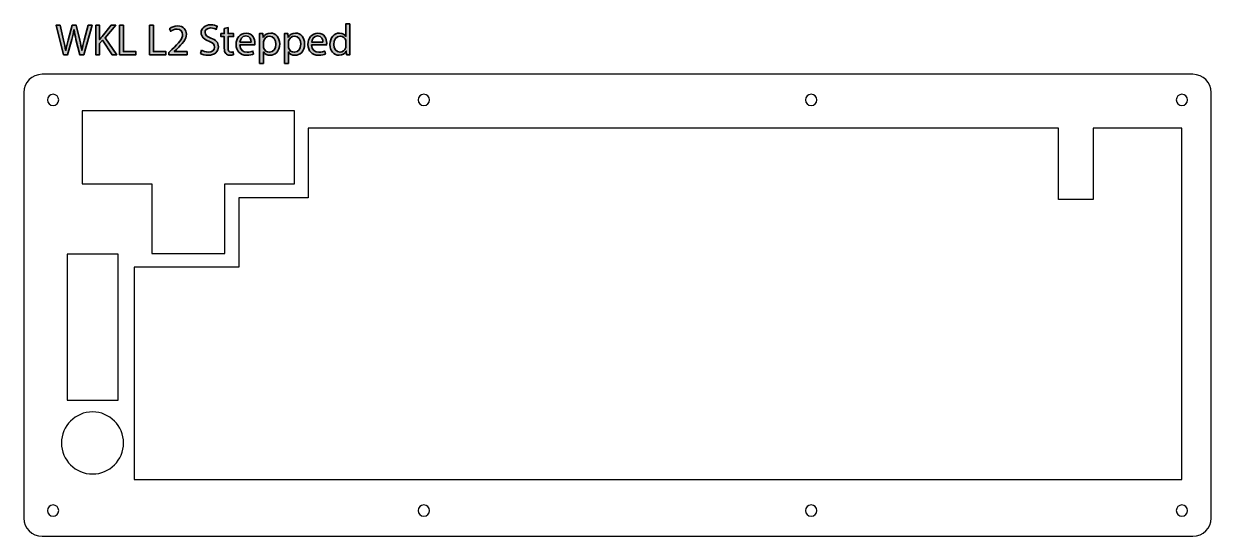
# Model space of a CAD drawing. Header units: millimetres. Extents: x 798 to 1123, y 477 to 618.
import ezdxf

# ---------------------------------------------------------------- set-up
doc = ezdxf.new("R2010")
doc.units = ezdxf.units.MM
doc.header["$MEASUREMENT"] = 0

# ---------------------------------------------------------------- blocks, each defined once
blk = doc.blocks.new('block 2')
at = {"color": 7, "lineweight": 25, "true_color": 0xffffff}
blk.add_lwpolyline([(1081.15, 569.47), (1081.15, 589), (875.89, 589), (875.89, 569.95), (856.84, 569.95), (856.84, 550.9), (828.26, 550.9), (828.26, 492.8), (1114.96, 492.8), (1114.96, 589), (1090.67, 589), (1090.67, 569.47), (1081.15, 569.47)], dxfattribs=at)
blk = doc.blocks.new('block 3')
at = {"color": 7, "lineweight": 25, "true_color": 0xffffff}
blk.add_open_spline([(803.01, 477.22), (800.25, 477.22), (798.01, 479.45), (798.01, 482.22), (798.01, 482.22), (798.01, 598.78), (798.01, 598.78), (798.01, 601.55), (800.25, 603.78), (803.01, 603.78), (803.01, 603.78), (1117.99, 603.78), (1117.99, 603.78), (1120.75, 603.78), (1122.99, 601.55), (1122.99, 598.78), (1122.99, 598.78), (1122.99, 482.22), (1122.99, 482.22), (1122.99, 479.45), (1120.75, 477.22), (1117.99, 477.22), (1117.99, 477.22), (803.01, 477.22), (803.01, 477.22)], degree=3, knots=[0, 0, 0, 0, 1, 1, 1, 2, 2, 2, 3, 3, 3, 4, 4, 4, 5, 5, 5, 6, 6, 6, 7, 7, 7, 8, 8, 8, 8], dxfattribs=at)
blk = doc.blocks.new('block 4')
at = {"color": 7, "lineweight": 25, "true_color": 0xffffff}
blk.add_lwpolyline([(809.85, 514.46), (823.85, 514.46), (823.85, 554.46), (809.85, 554.46), (809.85, 514.46)], dxfattribs=at)
blk = doc.blocks.new('block 5')
at = {"color": 7, "lineweight": 25, "true_color": 0xffffff}
blk.add_lwpolyline([(833.02, 573.76), (833.02, 554.71), (853.02, 554.71), (853.02, 573.76), (872.07, 573.76), (872.07, 593.76), (813.97, 593.76), (813.97, 573.76), (833.02, 573.76)], dxfattribs=at)
blk = doc.blocks.new('block 6')
at = {"color": 7, "lineweight": 25, "true_color": 0xffffff}
blk.add_open_spline([(808.33, 502.78), (808.33, 507.48), (812.14, 511.28), (816.83, 511.28), (821.52, 511.28), (825.33, 507.48), (825.33, 502.78), (825.33, 498.09), (821.52, 494.28), (816.83, 494.28), (812.14, 494.28), (808.33, 498.09), (808.33, 502.78), (808.33, 502.78), (808.33, 502.78), (808.33, 502.78)], degree=3, knots=[0, 0, 0, 0, 1, 1, 1, 2, 2, 2, 3, 3, 3, 4, 4, 4, 5, 5, 5, 5], dxfattribs=at)
blk = doc.blocks.new('block 7')
at = {"color": 7, "lineweight": 25, "true_color": 0xffffff}
blk.add_open_spline([(1113.41, 484.24), (1113.41, 485.1), (1114.11, 485.79), (1114.96, 485.79), (1115.82, 485.79), (1116.51, 485.1), (1116.51, 484.24), (1116.51, 483.38), (1115.82, 482.69), (1114.96, 482.69), (1114.11, 482.69), (1113.41, 483.38), (1113.41, 484.24), (1113.41, 484.24), (1113.41, 484.24), (1113.41, 484.24)], degree=3, knots=[0, 0, 0, 0, 1, 1, 1, 2, 2, 2, 3, 3, 3, 4, 4, 4, 5, 5, 5, 5], dxfattribs=at)
blk = doc.blocks.new('block 8')
at = {"color": 7, "lineweight": 25, "true_color": 0xffffff}
blk.add_open_spline([(804.49, 596.76), (804.49, 597.62), (805.18, 598.31), (806.04, 598.31), (806.89, 598.31), (807.59, 597.62), (807.59, 596.76), (807.59, 595.9), (806.89, 595.21), (806.04, 595.21), (805.18, 595.21), (804.49, 595.9), (804.49, 596.76), (804.49, 596.76), (804.49, 596.76), (804.49, 596.76)], degree=3, knots=[0, 0, 0, 0, 1, 1, 1, 2, 2, 2, 3, 3, 3, 4, 4, 4, 5, 5, 5, 5], dxfattribs=at)
blk = doc.blocks.new('block 9')
at = {"color": 7, "lineweight": 25, "true_color": 0xffffff}
blk.add_open_spline([(1113.41, 596.76), (1113.41, 597.62), (1114.11, 598.31), (1114.96, 598.31), (1115.82, 598.31), (1116.51, 597.62), (1116.51, 596.76), (1116.51, 595.9), (1115.82, 595.21), (1114.96, 595.21), (1114.11, 595.21), (1113.41, 595.9), (1113.41, 596.76), (1113.41, 596.76), (1113.41, 596.76), (1113.41, 596.76)], degree=3, knots=[0, 0, 0, 0, 1, 1, 1, 2, 2, 2, 3, 3, 3, 4, 4, 4, 5, 5, 5, 5], dxfattribs=at)
blk = doc.blocks.new('block 10')
at = {"color": 7, "lineweight": 25, "true_color": 0xffffff}
blk.add_open_spline([(804.49, 484.24), (804.49, 485.1), (805.18, 485.79), (806.04, 485.79), (806.89, 485.79), (807.59, 485.1), (807.59, 484.24), (807.59, 483.38), (806.89, 482.69), (806.04, 482.69), (805.18, 482.69), (804.49, 483.38), (804.49, 484.24), (804.49, 484.24), (804.49, 484.24), (804.49, 484.24)], degree=3, knots=[0, 0, 0, 0, 1, 1, 1, 2, 2, 2, 3, 3, 3, 4, 4, 4, 5, 5, 5, 5], dxfattribs=at)
blk = doc.blocks.new('block 11')
at = {"color": 7, "lineweight": 25, "true_color": 0xffffff}
blk.add_open_spline([(1011.94, 484.24), (1011.94, 485.1), (1012.64, 485.79), (1013.49, 485.79), (1014.35, 485.79), (1015.04, 485.1), (1015.04, 484.24), (1015.04, 483.38), (1014.35, 482.69), (1013.49, 482.69), (1012.64, 482.69), (1011.94, 483.38), (1011.94, 484.24), (1011.94, 484.24), (1011.94, 484.24), (1011.94, 484.24)], degree=3, knots=[0, 0, 0, 0, 1, 1, 1, 2, 2, 2, 3, 3, 3, 4, 4, 4, 5, 5, 5, 5], dxfattribs=at)
blk = doc.blocks.new('block 12')
at = {"color": 7, "lineweight": 25, "true_color": 0xffffff}
blk.add_open_spline([(905.96, 596.76), (905.96, 597.62), (906.65, 598.31), (907.51, 598.31), (908.36, 598.31), (909.06, 597.62), (909.06, 596.76), (909.06, 595.9), (908.36, 595.21), (907.51, 595.21), (906.65, 595.21), (905.96, 595.9), (905.96, 596.76), (905.96, 596.76), (905.96, 596.76), (905.96, 596.76)], degree=3, knots=[0, 0, 0, 0, 1, 1, 1, 2, 2, 2, 3, 3, 3, 4, 4, 4, 5, 5, 5, 5], dxfattribs=at)
blk = doc.blocks.new('block 13')
at = {"color": 7, "lineweight": 25, "true_color": 0xffffff}
blk.add_open_spline([(1011.94, 596.76), (1011.94, 597.62), (1012.64, 598.31), (1013.49, 598.31), (1014.35, 598.31), (1015.04, 597.62), (1015.04, 596.76), (1015.04, 595.9), (1014.35, 595.21), (1013.49, 595.21), (1012.64, 595.21), (1011.94, 595.9), (1011.94, 596.76), (1011.94, 596.76), (1011.94, 596.76), (1011.94, 596.76)], degree=3, knots=[0, 0, 0, 0, 1, 1, 1, 2, 2, 2, 3, 3, 3, 4, 4, 4, 5, 5, 5, 5], dxfattribs=at)
blk = doc.blocks.new('block 14')
at = {"color": 7, "lineweight": 25, "true_color": 0xffffff}
blk.add_open_spline([(905.96, 484.24), (905.96, 485.1), (906.65, 485.79), (907.51, 485.79), (908.36, 485.79), (909.06, 485.1), (909.06, 484.24), (909.06, 483.38), (908.36, 482.69), (907.51, 482.69), (906.65, 482.69), (905.96, 483.38), (905.96, 484.24), (905.96, 484.24), (905.96, 484.24), (905.96, 484.24)], degree=3, knots=[0, 0, 0, 0, 1, 1, 1, 2, 2, 2, 3, 3, 3, 4, 4, 4, 5, 5, 5, 5], dxfattribs=at)
blk = doc.blocks.new('block 15')
at = {"true_color": 0xed1c24}
h = blk.add_hatch(color=240, dxfattribs=at)
h.dxf.hatch_style = 2
edge = h.paths.add_edge_path()
edge.add_spline(control_points=[(887.24, 617.64), (887.24, 617.64), (887.24, 610.62), (887.24, 610.62), (887.24, 610.11), (887.25, 609.52), (887.29, 609.12), (887.29, 609.12), (886.34, 609.12), (886.34, 609.12), (886.34, 609.12), (886.29, 610.13), (886.29, 610.13), (886.29, 610.13), (886.27, 610.13), (886.27, 610.13), (885.94, 609.48), (885.24, 608.99), (884.29, 608.99), (882.89, 608.99), (881.81, 610.18), (881.81, 611.94), (881.79, 613.87), (882.99, 615.06), (884.41, 615.06), (885.3, 615.06), (885.9, 614.64), (886.16, 614.17), (886.16, 614.17), (886.18, 614.17), (886.18, 614.17), (886.18, 614.17), (886.18, 617.64), (886.18, 617.64), (886.18, 617.64), (887.24, 617.64), (887.24, 617.64)], knot_values=[0, 0, 0, 0, 1, 1, 1, 2, 2, 2, 3, 3, 3, 4, 4, 4, 5, 5, 5, 6, 6, 6, 7, 7, 7, 8, 8, 8, 9, 9, 9, 10, 10, 10, 11, 11, 11, 12, 12, 12, 12], degree=3, periodic=1)
edge = h.paths.add_edge_path()
edge.add_spline(control_points=[(886.18, 612.56), (886.18, 612.7), (886.17, 612.88), (886.14, 613.01), (885.98, 613.68), (885.4, 614.23), (884.61, 614.23), (883.52, 614.23), (882.87, 613.27), (882.87, 611.99), (882.87, 610.81), (883.45, 609.84), (884.59, 609.84), (885.3, 609.84), (885.94, 610.31), (886.14, 611.1), (886.17, 611.25), (886.18, 611.39), (886.18, 611.56), (886.18, 611.56), (886.18, 612.56), (886.18, 612.56)], knot_values=[0, 0, 0, 0, 1, 1, 1, 2, 2, 2, 3, 3, 3, 4, 4, 4, 5, 5, 5, 6, 6, 6, 7, 7, 7, 7], degree=3, periodic=1)
h = blk.add_hatch(color=240, dxfattribs=at)
h.dxf.hatch_style = 2
edge = h.paths.add_edge_path()
edge.add_spline(control_points=[(808.89, 609.12), (808.89, 609.12), (806.84, 617.21), (806.84, 617.21), (806.84, 617.21), (807.95, 617.21), (807.95, 617.21), (807.95, 617.21), (808.91, 613.12), (808.91, 613.12), (809.15, 612.11), (809.36, 611.1), (809.51, 610.32), (809.51, 610.32), (809.53, 610.32), (809.53, 610.32), (809.66, 611.13), (809.91, 612.08), (810.19, 613.13), (810.19, 613.13), (811.27, 617.21), (811.27, 617.21), (811.27, 617.21), (812.36, 617.21), (812.36, 617.21), (812.36, 617.21), (813.34, 613.1), (813.34, 613.1), (813.57, 612.14), (813.79, 611.19), (813.91, 610.33), (813.91, 610.33), (813.93, 610.33), (813.93, 610.33), (814.1, 611.22), (814.33, 612.12), (814.58, 613.13), (814.58, 613.13), (815.65, 617.21), (815.65, 617.21), (815.65, 617.21), (816.71, 617.21), (816.71, 617.21), (816.71, 617.21), (814.42, 609.12), (814.42, 609.12), (814.42, 609.12), (813.33, 609.12), (813.33, 609.12), (813.33, 609.12), (812.31, 613.33), (812.31, 613.33), (812.06, 614.36), (811.89, 615.15), (811.78, 615.97), (811.78, 615.97), (811.76, 615.97), (811.76, 615.97), (811.62, 615.17), (811.44, 614.38), (811.14, 613.33), (811.14, 613.33), (809.99, 609.12), (809.99, 609.12), (809.99, 609.12), (808.89, 609.12), (808.89, 609.12)], knot_values=[0, 0, 0, 0, 1, 1, 1, 2, 2, 2, 3, 3, 3, 4, 4, 4, 5, 5, 5, 6, 6, 6, 7, 7, 7, 8, 8, 8, 9, 9, 9, 10, 10, 10, 11, 11, 11, 12, 12, 12, 13, 13, 13, 14, 14, 14, 15, 15, 15, 16, 16, 16, 17, 17, 17, 18, 18, 18, 19, 19, 19, 20, 20, 20, 21, 21, 21, 22, 22, 22, 22], degree=3, periodic=1)
h = blk.add_hatch(color=240, dxfattribs=at)
h.dxf.hatch_style = 2
edge = h.paths.add_edge_path()
edge.add_spline(control_points=[(817.73, 617.21), (817.73, 617.21), (818.77, 617.21), (818.77, 617.21), (818.77, 617.21), (818.77, 613.31), (818.77, 613.31), (818.77, 613.31), (818.81, 613.31), (818.81, 613.31), (819.02, 613.62), (819.24, 613.91), (819.44, 614.17), (819.44, 614.17), (821.91, 617.21), (821.91, 617.21), (821.91, 617.21), (823.21, 617.21), (823.21, 617.21), (823.21, 617.21), (820.28, 613.78), (820.28, 613.78), (820.28, 613.78), (823.44, 609.12), (823.44, 609.12), (823.44, 609.12), (822.2, 609.12), (822.2, 609.12), (822.2, 609.12), (819.54, 613.09), (819.54, 613.09), (819.54, 613.09), (818.77, 612.2), (818.77, 612.2), (818.77, 612.2), (818.77, 609.12), (818.77, 609.12), (818.77, 609.12), (817.73, 609.12), (817.73, 609.12), (817.73, 609.12), (817.73, 617.21), (817.73, 617.21)], knot_values=[0, 0, 0, 0, 1, 1, 1, 2, 2, 2, 3, 3, 3, 4, 4, 4, 5, 5, 5, 6, 6, 6, 7, 7, 7, 8, 8, 8, 9, 9, 9, 10, 10, 10, 11, 11, 11, 12, 12, 12, 13, 13, 13, 14, 14, 14, 14], degree=3, periodic=1)
h = blk.add_hatch(color=240, dxfattribs=at)
h.dxf.hatch_style = 2
h.paths.add_polyline_path([(824.23, 617.21), (825.27, 617.21), (825.27, 610), (828.73, 610), (828.73, 609.12), (824.23, 609.12)])
h = blk.add_hatch(color=240, dxfattribs=at)
h.dxf.hatch_style = 2
h.paths.add_polyline_path([(832.44, 617.21), (833.48, 617.21), (833.48, 610), (836.94, 610), (836.94, 609.12), (832.44, 609.12)])
h = blk.add_hatch(color=240, dxfattribs=at)
h.dxf.hatch_style = 2
edge = h.paths.add_edge_path()
edge.add_spline(control_points=[(837.73, 609.12), (837.73, 609.12), (837.73, 609.77), (837.73, 609.77), (837.73, 609.77), (838.56, 610.57), (838.56, 610.57), (840.55, 612.47), (841.45, 613.48), (841.46, 614.65), (841.46, 615.44), (841.08, 616.17), (839.91, 616.17), (839.21, 616.17), (838.62, 615.81), (838.26, 615.51), (838.26, 615.51), (837.92, 616.26), (837.92, 616.26), (838.46, 616.71), (839.23, 617.05), (840.13, 617.05), (841.81, 617.05), (842.52, 615.9), (842.52, 614.78), (842.52, 613.34), (841.47, 612.18), (839.83, 610.6), (839.83, 610.6), (839.21, 610.02), (839.21, 610.02), (839.21, 610.02), (839.21, 610), (839.21, 610), (839.21, 610), (842.71, 610), (842.71, 610), (842.71, 610), (842.71, 609.12), (842.71, 609.12), (842.71, 609.12), (837.73, 609.12), (837.73, 609.12)], knot_values=[0, 0, 0, 0, 1, 1, 1, 2, 2, 2, 3, 3, 3, 4, 4, 4, 5, 5, 5, 6, 6, 6, 7, 7, 7, 8, 8, 8, 9, 9, 9, 10, 10, 10, 11, 11, 11, 12, 12, 12, 13, 13, 13, 14, 14, 14, 14], degree=3, periodic=1)
h = blk.add_hatch(color=240, dxfattribs=at)
h.dxf.hatch_style = 2
edge = h.paths.add_edge_path()
edge.add_spline(control_points=[(846.66, 610.39), (847.13, 610.11), (847.81, 609.87), (848.53, 609.87), (849.6, 609.87), (850.22, 610.43), (850.22, 611.25), (850.22, 612), (849.79, 612.43), (848.7, 612.85), (847.38, 613.32), (846.56, 614), (846.56, 615.14), (846.56, 616.4), (847.61, 617.34), (849.18, 617.34), (850, 617.34), (850.6, 617.15), (850.96, 616.94), (850.96, 616.94), (850.68, 616.09), (850.68, 616.09), (850.41, 616.23), (849.87, 616.47), (849.14, 616.47), (848.04, 616.47), (847.62, 615.81), (847.62, 615.26), (847.62, 614.51), (848.11, 614.14), (849.22, 613.7), (850.59, 613.18), (851.29, 612.52), (851.29, 611.33), (851.29, 610.08), (850.36, 609), (848.46, 609), (847.68, 609), (846.83, 609.23), (846.39, 609.52), (846.39, 609.52), (846.66, 610.39), (846.66, 610.39)], knot_values=[0, 0, 0, 0, 1, 1, 1, 2, 2, 2, 3, 3, 3, 4, 4, 4, 5, 5, 5, 6, 6, 6, 7, 7, 7, 8, 8, 8, 9, 9, 9, 10, 10, 10, 11, 11, 11, 12, 12, 12, 13, 13, 13, 14, 14, 14, 14], degree=3, periodic=1)
h = blk.add_hatch(color=240, dxfattribs=at)
h.dxf.hatch_style = 2
edge = h.paths.add_edge_path()
edge.add_spline(control_points=[(853.92, 616.59), (853.92, 616.59), (853.92, 614.93), (853.92, 614.93), (853.92, 614.93), (855.43, 614.93), (855.43, 614.93), (855.43, 614.93), (855.43, 614.12), (855.43, 614.12), (855.43, 614.12), (853.92, 614.12), (853.92, 614.12), (853.92, 614.12), (853.92, 610.99), (853.92, 610.99), (853.92, 610.27), (854.12, 609.87), (854.71, 609.87), (854.98, 609.87), (855.19, 609.9), (855.32, 609.94), (855.32, 609.94), (855.37, 609.15), (855.37, 609.15), (855.16, 609.06), (854.84, 609), (854.43, 609), (853.94, 609), (853.55, 609.16), (853.29, 609.45), (852.99, 609.76), (852.89, 610.27), (852.89, 610.96), (852.89, 610.96), (852.89, 614.12), (852.89, 614.12), (852.89, 614.12), (851.99, 614.12), (851.99, 614.12), (851.99, 614.12), (851.99, 614.93), (851.99, 614.93), (851.99, 614.93), (852.89, 614.93), (852.89, 614.93), (852.89, 614.93), (852.89, 616.32), (852.89, 616.32), (852.89, 616.32), (853.92, 616.59), (853.92, 616.59)], knot_values=[0, 0, 0, 0, 1, 1, 1, 2, 2, 2, 3, 3, 3, 4, 4, 4, 5, 5, 5, 6, 6, 6, 7, 7, 7, 8, 8, 8, 9, 9, 9, 10, 10, 10, 11, 11, 11, 12, 12, 12, 13, 13, 13, 14, 14, 14, 15, 15, 15, 16, 16, 16, 17, 17, 17, 17], degree=3, periodic=1)
h = blk.add_hatch(color=240, dxfattribs=at)
h.dxf.hatch_style = 2
edge = h.paths.add_edge_path()
edge.add_spline(control_points=[(857.13, 611.83), (857.16, 610.41), (858.07, 609.82), (859.12, 609.82), (859.88, 609.82), (860.34, 609.95), (860.73, 610.12), (860.73, 610.12), (860.91, 609.36), (860.91, 609.36), (860.54, 609.19), (859.9, 609), (858.98, 609), (857.19, 609), (856.13, 610.18), (856.13, 611.93), (856.13, 613.68), (857.16, 615.06), (858.85, 615.06), (860.74, 615.06), (861.25, 613.39), (861.25, 612.32), (861.25, 612.11), (861.22, 611.94), (861.21, 611.83), (861.21, 611.83), (857.13, 611.83), (857.13, 611.83)], knot_values=[0, 0, 0, 0, 1, 1, 1, 2, 2, 2, 3, 3, 3, 4, 4, 4, 5, 5, 5, 6, 6, 6, 7, 7, 7, 8, 8, 8, 9, 9, 9, 9], degree=3, periodic=1)
edge = h.paths.add_edge_path()
edge.add_spline(control_points=[(860.23, 612.59), (860.24, 613.26), (859.95, 614.3), (858.76, 614.3), (857.7, 614.3), (857.23, 613.32), (857.15, 612.59), (857.15, 612.59), (860.23, 612.59), (860.23, 612.59)], knot_values=[0, 0, 0, 0, 1, 1, 1, 2, 2, 2, 3, 3, 3, 3], degree=3, periodic=1)
h = blk.add_hatch(color=240, dxfattribs=at)
h.dxf.hatch_style = 2
edge = h.paths.add_edge_path()
edge.add_spline(control_points=[(862.56, 613.03), (862.56, 613.78), (862.53, 614.38), (862.51, 614.93), (862.51, 614.93), (863.46, 614.93), (863.46, 614.93), (863.46, 614.93), (863.51, 613.93), (863.51, 613.93), (863.51, 613.93), (863.53, 613.93), (863.53, 613.93), (863.96, 614.64), (864.65, 615.06), (865.59, 615.06), (867, 615.06), (868.05, 613.87), (868.05, 612.11), (868.05, 610.02), (866.78, 608.99), (865.41, 608.99), (864.65, 608.99), (863.97, 609.33), (863.63, 609.9), (863.63, 609.9), (863.6, 609.9), (863.6, 609.9), (863.6, 609.9), (863.6, 606.75), (863.6, 606.75), (863.6, 606.75), (862.56, 606.75), (862.56, 606.75), (862.56, 606.75), (862.56, 613.03), (862.56, 613.03)], knot_values=[0, 0, 0, 0, 1, 1, 1, 2, 2, 2, 3, 3, 3, 4, 4, 4, 5, 5, 5, 6, 6, 6, 7, 7, 7, 8, 8, 8, 9, 9, 9, 10, 10, 10, 11, 11, 11, 12, 12, 12, 12], degree=3, periodic=1)
edge = h.paths.add_edge_path()
edge.add_spline(control_points=[(863.6, 611.48), (863.6, 611.33), (863.63, 611.19), (863.65, 611.05), (863.84, 610.32), (864.48, 609.82), (865.23, 609.82), (866.35, 609.82), (867, 610.73), (867, 612.06), (867, 613.22), (866.38, 614.22), (865.27, 614.22), (864.55, 614.22), (863.88, 613.7), (863.67, 612.91), (863.64, 612.78), (863.6, 612.62), (863.6, 612.48), (863.6, 612.48), (863.6, 611.48), (863.6, 611.48)], knot_values=[0, 0, 0, 0, 1, 1, 1, 2, 2, 2, 3, 3, 3, 4, 4, 4, 5, 5, 5, 6, 6, 6, 7, 7, 7, 7], degree=3, periodic=1)
h = blk.add_hatch(color=240, dxfattribs=at)
h.dxf.hatch_style = 2
edge = h.paths.add_edge_path()
edge.add_spline(control_points=[(869.39, 613.03), (869.39, 613.78), (869.36, 614.38), (869.34, 614.93), (869.34, 614.93), (870.29, 614.93), (870.29, 614.93), (870.29, 614.93), (870.33, 613.93), (870.33, 613.93), (870.33, 613.93), (870.36, 613.93), (870.36, 613.93), (870.79, 614.64), (871.47, 615.06), (872.42, 615.06), (873.82, 615.06), (874.88, 613.87), (874.88, 612.11), (874.88, 610.02), (873.61, 608.99), (872.24, 608.99), (871.47, 608.99), (870.8, 609.33), (870.45, 609.9), (870.45, 609.9), (870.43, 609.9), (870.43, 609.9), (870.43, 609.9), (870.43, 606.75), (870.43, 606.75), (870.43, 606.75), (869.39, 606.75), (869.39, 606.75), (869.39, 606.75), (869.39, 613.03), (869.39, 613.03)], knot_values=[0, 0, 0, 0, 1, 1, 1, 2, 2, 2, 3, 3, 3, 4, 4, 4, 5, 5, 5, 6, 6, 6, 7, 7, 7, 8, 8, 8, 9, 9, 9, 10, 10, 10, 11, 11, 11, 12, 12, 12, 12], degree=3, periodic=1)
edge = h.paths.add_edge_path()
edge.add_spline(control_points=[(870.43, 611.48), (870.43, 611.33), (870.45, 611.19), (870.48, 611.05), (870.67, 610.32), (871.3, 609.82), (872.06, 609.82), (873.18, 609.82), (873.82, 610.73), (873.82, 612.06), (873.82, 613.22), (873.21, 614.22), (872.1, 614.22), (871.38, 614.22), (870.71, 613.7), (870.5, 612.91), (870.47, 612.78), (870.43, 612.62), (870.43, 612.48), (870.43, 612.48), (870.43, 611.48), (870.43, 611.48)], knot_values=[0, 0, 0, 0, 1, 1, 1, 2, 2, 2, 3, 3, 3, 4, 4, 4, 5, 5, 5, 6, 6, 6, 7, 7, 7, 7], degree=3, periodic=1)
h = blk.add_hatch(color=240, dxfattribs=at)
h.dxf.hatch_style = 2
edge = h.paths.add_edge_path()
edge.add_spline(control_points=[(876.8, 611.83), (876.83, 610.41), (877.74, 609.82), (878.79, 609.82), (879.55, 609.82), (880, 609.95), (880.4, 610.12), (880.4, 610.12), (880.58, 609.36), (880.58, 609.36), (880.21, 609.19), (879.57, 609), (878.65, 609), (876.86, 609), (875.79, 610.18), (875.79, 611.93), (875.79, 613.68), (876.83, 615.06), (878.52, 615.06), (880.41, 615.06), (880.92, 613.39), (880.92, 612.32), (880.92, 612.11), (880.89, 611.94), (880.88, 611.83), (880.88, 611.83), (876.8, 611.83), (876.8, 611.83)], knot_values=[0, 0, 0, 0, 1, 1, 1, 2, 2, 2, 3, 3, 3, 4, 4, 4, 5, 5, 5, 6, 6, 6, 7, 7, 7, 8, 8, 8, 9, 9, 9, 9], degree=3, periodic=1)
edge = h.paths.add_edge_path()
edge.add_spline(control_points=[(879.9, 612.59), (879.91, 613.26), (879.62, 614.3), (878.43, 614.3), (877.37, 614.3), (876.9, 613.32), (876.81, 612.59), (876.81, 612.59), (879.9, 612.59), (879.9, 612.59)], knot_values=[0, 0, 0, 0, 1, 1, 1, 2, 2, 2, 3, 3, 3, 3], degree=3, periodic=1)
at = {"color": 240, "lineweight": 35, "true_color": 0xed1c24}
for points in [[(824.23, 617.21), (825.27, 617.21), (825.27, 610), (828.73, 610), (828.73, 609.12), (824.23, 609.12), (824.23, 617.21)], [(832.44, 617.21), (833.48, 617.21), (833.48, 610), (836.94, 610), (836.94, 609.12), (832.44, 609.12), (832.44, 617.21)]]:
    blk.add_lwpolyline(points, dxfattribs=at)
for points, knots in [([(887.24, 617.64), (887.24, 617.64), (887.24, 610.62), (887.24, 610.62), (887.24, 610.11), (887.25, 609.52), (887.29, 609.12), (887.29, 609.12), (886.34, 609.12), (886.34, 609.12), (886.34, 609.12), (886.29, 610.13), (886.29, 610.13), (886.29, 610.13), (886.27, 610.13), (886.27, 610.13), (885.94, 609.48), (885.24, 608.99), (884.29, 608.99), (882.89, 608.99), (881.81, 610.18), (881.81, 611.94), (881.79, 613.87), (882.99, 615.06), (884.41, 615.06), (885.3, 615.06), (885.9, 614.64), (886.16, 614.17), (886.16, 614.17), (886.18, 614.17), (886.18, 614.17), (886.18, 614.17), (886.18, 617.64), (886.18, 617.64), (886.18, 617.64), (887.24, 617.64), (887.24, 617.64)], [0, 0, 0, 0, 1, 1, 1, 2, 2, 2, 3, 3, 3, 4, 4, 4, 5, 5, 5, 6, 6, 6, 7, 7, 7, 8, 8, 8, 9, 9, 9, 10, 10, 10, 11, 11, 11, 12, 12, 12, 12]), ([(808.89, 609.12), (808.89, 609.12), (806.84, 617.21), (806.84, 617.21), (806.84, 617.21), (807.95, 617.21), (807.95, 617.21), (807.95, 617.21), (808.91, 613.12), (808.91, 613.12), (809.15, 612.11), (809.36, 611.1), (809.51, 610.32), (809.51, 610.32), (809.53, 610.32), (809.53, 610.32), (809.66, 611.13), (809.91, 612.08), (810.19, 613.13), (810.19, 613.13), (811.27, 617.21), (811.27, 617.21), (811.27, 617.21), (812.36, 617.21), (812.36, 617.21), (812.36, 617.21), (813.34, 613.1), (813.34, 613.1), (813.57, 612.14), (813.79, 611.19), (813.91, 610.33), (813.91, 610.33), (813.93, 610.33), (813.93, 610.33), (814.1, 611.22), (814.33, 612.12), (814.58, 613.13), (814.58, 613.13), (815.65, 617.21), (815.65, 617.21), (815.65, 617.21), (816.71, 617.21), (816.71, 617.21), (816.71, 617.21), (814.42, 609.12), (814.42, 609.12), (814.42, 609.12), (813.33, 609.12), (813.33, 609.12), (813.33, 609.12), (812.31, 613.33), (812.31, 613.33), (812.06, 614.36), (811.89, 615.15), (811.78, 615.97), (811.78, 615.97), (811.76, 615.97), (811.76, 615.97), (811.62, 615.17), (811.44, 614.38), (811.14, 613.33), (811.14, 613.33), (809.99, 609.12), (809.99, 609.12), (809.99, 609.12), (808.89, 609.12), (808.89, 609.12)], [0, 0, 0, 0, 1, 1, 1, 2, 2, 2, 3, 3, 3, 4, 4, 4, 5, 5, 5, 6, 6, 6, 7, 7, 7, 8, 8, 8, 9, 9, 9, 10, 10, 10, 11, 11, 11, 12, 12, 12, 13, 13, 13, 14, 14, 14, 15, 15, 15, 16, 16, 16, 17, 17, 17, 18, 18, 18, 19, 19, 19, 20, 20, 20, 21, 21, 21, 22, 22, 22, 22]), ([(817.73, 617.21), (817.73, 617.21), (818.77, 617.21), (818.77, 617.21), (818.77, 617.21), (818.77, 613.31), (818.77, 613.31), (818.77, 613.31), (818.81, 613.31), (818.81, 613.31), (819.02, 613.62), (819.24, 613.91), (819.44, 614.17), (819.44, 614.17), (821.91, 617.21), (821.91, 617.21), (821.91, 617.21), (823.21, 617.21), (823.21, 617.21), (823.21, 617.21), (820.28, 613.78), (820.28, 613.78), (820.28, 613.78), (823.44, 609.12), (823.44, 609.12), (823.44, 609.12), (822.2, 609.12), (822.2, 609.12), (822.2, 609.12), (819.54, 613.09), (819.54, 613.09), (819.54, 613.09), (818.77, 612.2), (818.77, 612.2), (818.77, 612.2), (818.77, 609.12), (818.77, 609.12), (818.77, 609.12), (817.73, 609.12), (817.73, 609.12), (817.73, 609.12), (817.73, 617.21), (817.73, 617.21)], [0, 0, 0, 0, 1, 1, 1, 2, 2, 2, 3, 3, 3, 4, 4, 4, 5, 5, 5, 6, 6, 6, 7, 7, 7, 8, 8, 8, 9, 9, 9, 10, 10, 10, 11, 11, 11, 12, 12, 12, 13, 13, 13, 14, 14, 14, 14]), ([(837.73, 609.12), (837.73, 609.12), (837.73, 609.77), (837.73, 609.77), (837.73, 609.77), (838.56, 610.57), (838.56, 610.57), (840.55, 612.47), (841.45, 613.48), (841.46, 614.65), (841.46, 615.44), (841.08, 616.17), (839.91, 616.17), (839.21, 616.17), (838.62, 615.81), (838.26, 615.51), (838.26, 615.51), (837.92, 616.26), (837.92, 616.26), (838.46, 616.71), (839.23, 617.05), (840.13, 617.05), (841.81, 617.05), (842.52, 615.9), (842.52, 614.78), (842.52, 613.34), (841.47, 612.18), (839.83, 610.6), (839.83, 610.6), (839.21, 610.02), (839.21, 610.02), (839.21, 610.02), (839.21, 610), (839.21, 610), (839.21, 610), (842.71, 610), (842.71, 610), (842.71, 610), (842.71, 609.12), (842.71, 609.12), (842.71, 609.12), (837.73, 609.12), (837.73, 609.12)], [0, 0, 0, 0, 1, 1, 1, 2, 2, 2, 3, 3, 3, 4, 4, 4, 5, 5, 5, 6, 6, 6, 7, 7, 7, 8, 8, 8, 9, 9, 9, 10, 10, 10, 11, 11, 11, 12, 12, 12, 13, 13, 13, 14, 14, 14, 14]), ([(846.66, 610.39), (847.13, 610.11), (847.81, 609.87), (848.53, 609.87), (849.6, 609.87), (850.22, 610.43), (850.22, 611.25), (850.22, 612), (849.79, 612.43), (848.7, 612.85), (847.38, 613.32), (846.56, 614), (846.56, 615.14), (846.56, 616.4), (847.61, 617.34), (849.18, 617.34), (850, 617.34), (850.6, 617.15), (850.96, 616.94), (850.96, 616.94), (850.68, 616.09), (850.68, 616.09), (850.41, 616.23), (849.87, 616.47), (849.14, 616.47), (848.04, 616.47), (847.62, 615.81), (847.62, 615.26), (847.62, 614.51), (848.11, 614.14), (849.22, 613.7), (850.59, 613.18), (851.29, 612.52), (851.29, 611.33), (851.29, 610.08), (850.36, 609), (848.46, 609), (847.68, 609), (846.83, 609.23), (846.39, 609.52), (846.39, 609.52), (846.66, 610.39), (846.66, 610.39)], [0, 0, 0, 0, 1, 1, 1, 2, 2, 2, 3, 3, 3, 4, 4, 4, 5, 5, 5, 6, 6, 6, 7, 7, 7, 8, 8, 8, 9, 9, 9, 10, 10, 10, 11, 11, 11, 12, 12, 12, 13, 13, 13, 14, 14, 14, 14]), ([(853.92, 616.59), (853.92, 616.59), (853.92, 614.93), (853.92, 614.93), (853.92, 614.93), (855.43, 614.93), (855.43, 614.93), (855.43, 614.93), (855.43, 614.12), (855.43, 614.12), (855.43, 614.12), (853.92, 614.12), (853.92, 614.12), (853.92, 614.12), (853.92, 610.99), (853.92, 610.99), (853.92, 610.27), (854.12, 609.87), (854.71, 609.87), (854.98, 609.87), (855.19, 609.9), (855.32, 609.94), (855.32, 609.94), (855.37, 609.15), (855.37, 609.15), (855.16, 609.06), (854.84, 609), (854.43, 609), (853.94, 609), (853.55, 609.16), (853.29, 609.45), (852.99, 609.76), (852.89, 610.27), (852.89, 610.96), (852.89, 610.96), (852.89, 614.12), (852.89, 614.12), (852.89, 614.12), (851.99, 614.12), (851.99, 614.12), (851.99, 614.12), (851.99, 614.93), (851.99, 614.93), (851.99, 614.93), (852.89, 614.93), (852.89, 614.93), (852.89, 614.93), (852.89, 616.32), (852.89, 616.32), (852.89, 616.32), (853.92, 616.59), (853.92, 616.59)], [0, 0, 0, 0, 1, 1, 1, 2, 2, 2, 3, 3, 3, 4, 4, 4, 5, 5, 5, 6, 6, 6, 7, 7, 7, 8, 8, 8, 9, 9, 9, 10, 10, 10, 11, 11, 11, 12, 12, 12, 13, 13, 13, 14, 14, 14, 15, 15, 15, 16, 16, 16, 17, 17, 17, 17]), ([(857.13, 611.83), (857.16, 610.41), (858.07, 609.82), (859.12, 609.82), (859.88, 609.82), (860.34, 609.95), (860.73, 610.12), (860.73, 610.12), (860.91, 609.36), (860.91, 609.36), (860.54, 609.19), (859.9, 609), (858.98, 609), (857.19, 609), (856.13, 610.18), (856.13, 611.93), (856.13, 613.68), (857.16, 615.06), (858.85, 615.06), (860.74, 615.06), (861.25, 613.39), (861.25, 612.32), (861.25, 612.11), (861.22, 611.94), (861.21, 611.83), (861.21, 611.83), (857.13, 611.83), (857.13, 611.83)], [0, 0, 0, 0, 1, 1, 1, 2, 2, 2, 3, 3, 3, 4, 4, 4, 5, 5, 5, 6, 6, 6, 7, 7, 7, 8, 8, 8, 9, 9, 9, 9]), ([(860.23, 612.59), (860.24, 613.26), (859.95, 614.3), (858.76, 614.3), (857.7, 614.3), (857.23, 613.32), (857.15, 612.59), (857.15, 612.59), (860.23, 612.59), (860.23, 612.59)], [0, 0, 0, 0, 1, 1, 1, 2, 2, 2, 3, 3, 3, 3]), ([(862.56, 613.03), (862.56, 613.78), (862.53, 614.38), (862.51, 614.93), (862.51, 614.93), (863.46, 614.93), (863.46, 614.93), (863.46, 614.93), (863.51, 613.93), (863.51, 613.93), (863.51, 613.93), (863.53, 613.93), (863.53, 613.93), (863.96, 614.64), (864.65, 615.06), (865.59, 615.06), (867, 615.06), (868.05, 613.87), (868.05, 612.11), (868.05, 610.02), (866.78, 608.99), (865.41, 608.99), (864.65, 608.99), (863.97, 609.33), (863.63, 609.9), (863.63, 609.9), (863.6, 609.9), (863.6, 609.9), (863.6, 609.9), (863.6, 606.75), (863.6, 606.75), (863.6, 606.75), (862.56, 606.75), (862.56, 606.75), (862.56, 606.75), (862.56, 613.03), (862.56, 613.03)], [0, 0, 0, 0, 1, 1, 1, 2, 2, 2, 3, 3, 3, 4, 4, 4, 5, 5, 5, 6, 6, 6, 7, 7, 7, 8, 8, 8, 9, 9, 9, 10, 10, 10, 11, 11, 11, 12, 12, 12, 12]), ([(863.6, 611.48), (863.6, 611.33), (863.63, 611.19), (863.65, 611.05), (863.84, 610.32), (864.48, 609.82), (865.23, 609.82), (866.35, 609.82), (867, 610.73), (867, 612.06), (867, 613.22), (866.38, 614.22), (865.27, 614.22), (864.55, 614.22), (863.88, 613.7), (863.67, 612.91), (863.64, 612.78), (863.6, 612.62), (863.6, 612.48), (863.6, 612.48), (863.6, 611.48), (863.6, 611.48)], [0, 0, 0, 0, 1, 1, 1, 2, 2, 2, 3, 3, 3, 4, 4, 4, 5, 5, 5, 6, 6, 6, 7, 7, 7, 7]), ([(869.39, 613.03), (869.39, 613.78), (869.36, 614.38), (869.34, 614.93), (869.34, 614.93), (870.29, 614.93), (870.29, 614.93), (870.29, 614.93), (870.33, 613.93), (870.33, 613.93), (870.33, 613.93), (870.36, 613.93), (870.36, 613.93), (870.79, 614.64), (871.47, 615.06), (872.42, 615.06), (873.82, 615.06), (874.88, 613.87), (874.88, 612.11), (874.88, 610.02), (873.61, 608.99), (872.24, 608.99), (871.47, 608.99), (870.8, 609.33), (870.45, 609.9), (870.45, 609.9), (870.43, 609.9), (870.43, 609.9), (870.43, 609.9), (870.43, 606.75), (870.43, 606.75), (870.43, 606.75), (869.39, 606.75), (869.39, 606.75), (869.39, 606.75), (869.39, 613.03), (869.39, 613.03)], [0, 0, 0, 0, 1, 1, 1, 2, 2, 2, 3, 3, 3, 4, 4, 4, 5, 5, 5, 6, 6, 6, 7, 7, 7, 8, 8, 8, 9, 9, 9, 10, 10, 10, 11, 11, 11, 12, 12, 12, 12]), ([(870.43, 611.48), (870.43, 611.33), (870.45, 611.19), (870.48, 611.05), (870.67, 610.32), (871.3, 609.82), (872.06, 609.82), (873.18, 609.82), (873.82, 610.73), (873.82, 612.06), (873.82, 613.22), (873.21, 614.22), (872.1, 614.22), (871.38, 614.22), (870.71, 613.7), (870.5, 612.91), (870.47, 612.78), (870.43, 612.62), (870.43, 612.48), (870.43, 612.48), (870.43, 611.48), (870.43, 611.48)], [0, 0, 0, 0, 1, 1, 1, 2, 2, 2, 3, 3, 3, 4, 4, 4, 5, 5, 5, 6, 6, 6, 7, 7, 7, 7]), ([(876.8, 611.83), (876.83, 610.41), (877.74, 609.82), (878.79, 609.82), (879.55, 609.82), (880, 609.95), (880.4, 610.12), (880.4, 610.12), (880.58, 609.36), (880.58, 609.36), (880.21, 609.19), (879.57, 609), (878.65, 609), (876.86, 609), (875.79, 610.18), (875.79, 611.93), (875.79, 613.68), (876.83, 615.06), (878.52, 615.06), (880.41, 615.06), (880.92, 613.39), (880.92, 612.32), (880.92, 612.11), (880.89, 611.94), (880.88, 611.83), (880.88, 611.83), (876.8, 611.83), (876.8, 611.83)], [0, 0, 0, 0, 1, 1, 1, 2, 2, 2, 3, 3, 3, 4, 4, 4, 5, 5, 5, 6, 6, 6, 7, 7, 7, 8, 8, 8, 9, 9, 9, 9]), ([(879.9, 612.59), (879.91, 613.26), (879.62, 614.3), (878.43, 614.3), (877.37, 614.3), (876.9, 613.32), (876.81, 612.59), (876.81, 612.59), (879.9, 612.59), (879.9, 612.59)], [0, 0, 0, 0, 1, 1, 1, 2, 2, 2, 3, 3, 3, 3]), ([(886.18, 612.56), (886.18, 612.7), (886.17, 612.88), (886.14, 613.01), (885.98, 613.68), (885.4, 614.23), (884.61, 614.23), (883.52, 614.23), (882.87, 613.27), (882.87, 611.99), (882.87, 610.81), (883.45, 609.84), (884.59, 609.84), (885.3, 609.84), (885.94, 610.31), (886.14, 611.1), (886.17, 611.25), (886.18, 611.39), (886.18, 611.56), (886.18, 611.56), (886.18, 612.56), (886.18, 612.56)], [0, 0, 0, 0, 1, 1, 1, 2, 2, 2, 3, 3, 3, 4, 4, 4, 5, 5, 5, 6, 6, 6, 7, 7, 7, 7])]:
    blk.add_open_spline(points, degree=3, knots=knots, dxfattribs=at)

msp = doc.modelspace()

# ---------------------------------------------------------------- block references
for name in ['block 15', 'block 3', 'block 8', 'block 12', 'block 13', 'block 9', 'block 5', 'block 2', 'block 4', 'block 6', 'block 10', 'block 14', 'block 11', 'block 7']:
    msp.add_blockref(name, (0, 0))

doc.saveas('drawing.dxf')
